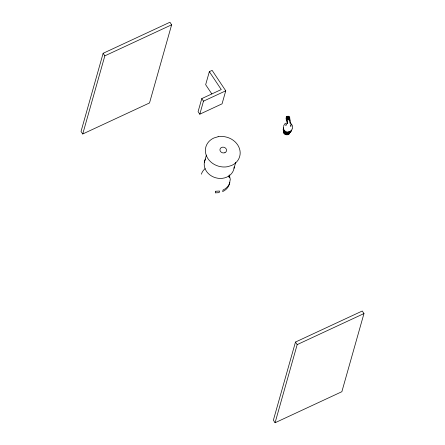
<?xml version="1.0" encoding="UTF-8"?>
<svg xmlns="http://www.w3.org/2000/svg" width="445" height="445" viewBox="0 0 445 445"><rect width="100%" height="100%" fill="white"/><g stroke="black" fill="none" stroke-linecap="round" stroke-linejoin="round"><path stroke-width="0.67" d="M229.837 182.578A14.824 12.721 15.8 0 1 223.09 189.965L222.628 191.595A14.824 12.721 15.8 0 0 229.375 184.208L230.293 179.279L229.253 174.857M103.14 53.294L81.029 131.436L82.731 133.989L149.52 102.945L171.631 24.803L169.929 22.25L103.14 53.294L104.842 55.853L82.731 133.989M209.345 71.667L221.26 89.556L201.78 98.612L198.092 111.634L199.794 114.187L222.055 103.841L225.743 90.819L212.126 70.371L209.345 71.667L205.657 84.689L211.809 93.923M199.794 114.187L203.482 101.165L225.743 90.819M204.372 162.241L206.397 155.077M229.754 175.925L229.292 177.549L228.541 175.953M234.042 168.288L235.7 162.425M286.202 124.255L285.857 125.468L286.18 124.633M292.198 128.978C293.077 127.175 292.532 124.923 290.913 123.743M295.48 342.055L273.369 420.197L275.071 422.75L341.86 391.706L363.971 313.564L362.269 311.011L295.48 342.055L297.182 344.608L275.071 422.75M283.682 125.846L284.594 124.033L286.513 122.881M104.842 55.853L171.631 24.803M297.182 344.608L363.971 313.564M287.17 123.109L286.797 123.293M201.78 98.612L203.482 101.165M291.047 123.782L290.846 126.441L290.752 125.529M201.396 174.19A14.824 12.721 15.8 0 1 205.128 168.655M289.667 133.278A3.304 2.837 15.8 0 1 285.373 134.485A3.304 2.837 15.8 0 1 283.649 130.602M286.524 117.246A1.274 0.612 -7.7 0 1 287.309 116.518M288.56 116.473A1.274 0.612 -7.7 0 1 289.033 116.996M290.045 132.026A3.299 2.826 15.8 0 1 286.352 134.184A3.299 2.826 15.8 0 1 283.582 130.758M284.589 132.693A2.804 2.409 15.8 0 1 284.238 132.115M289.561 131.931A2.804 2.409 15.8 0 1 289.367 132.527M289.723 133.088A3.304 2.837 15.8 0 1 285.423 134.295A3.304 2.837 15.8 0 1 283.704 130.413M290.635 131.069A3.638 3.121 15.8 0 1 286.814 132.677A3.638 3.121 15.8 0 1 283.749 129.718M291.33 130.379A4.094 3.51 15.8 0 1 286.23 132.933A4.094 3.51 15.8 0 1 283.599 127.938M292.031 129.083A4.411 3.783 15.8 0 1 286.53 131.831A4.411 3.783 15.8 0 1 283.693 126.452M286.758 121.051A1.635 0.79 -7.7 0 1 288.282 119.8A1.635 0.79 -7.7 0 1 289.756 120.751M286.803 120.022A1.635 0.79 -7.7 0 1 287.019 118.932A1.635 0.79 -7.7 0 1 289.211 118.715A1.635 0.79 -7.7 0 1 289.384 119.766M286.93 120.261A1.908 0.918 -7.7 0 1 286.608 118.993A1.908 0.918 -7.7 0 1 289.272 118.559A1.908 0.918 -7.7 0 1 289.595 119.827M286.747 121.307A1.908 0.918 -7.7 0 1 288.037 119.699A1.908 0.918 -7.7 0 1 290.007 120.779M286.33 118.487A1.635 0.79 -7.7 0 1 288.171 117.419A1.635 0.79 -7.7 0 1 289.439 118.381M286.424 118.937A1.908 0.918 -7.7 0 1 286.675 117.669A1.908 0.918 -7.7 0 1 289.239 117.419A1.908 0.918 -7.7 0 1 289.434 118.643M286.274 117.497A1.635 0.79 -7.7 0 1 287.798 116.245A1.635 0.79 -7.7 0 1 289.278 117.196M291.258 130.646A4.094 3.51 15.8 0 1 286.152 133.2A4.094 3.51 15.8 0 1 283.521 128.204M286.675 133.038A3.299 2.826 15.8 0 1 285.857 132.782M289.155 131.62A2.998 2.575 15.8 0 1 288.477 131.904M234.192 166.931A15.152 13.005 15.8 0 1 215.786 177.811A15.152 13.005 15.8 0 1 205.462 159.026M290.207 123.043L290.173 123.326L289.94 121.068L290.207 123.043M215.769 191.239L215.313 192.869L219.107 192.663L219.563 191.033L215.769 191.239M287.548 123.132L287.181 123.504L287.553 123.132L287.286 121.157L287.548 123.132M218.122 136.721L213.939 137.978A17.578 15.086 15.8 0 0 206.753 156.551A17.578 15.086 15.8 0 0 227.428 166.736L231.611 165.479A17.578 15.086 15.8 0 0 238.798 146.906A17.578 15.086 15.8 0 0 218.122 136.721M224.931 152.668L224.135 152.908A3.349 2.87 15.8 0 1 219.98 149.342A3.349 2.87 15.8 0 1 225.126 147.79A3.349 2.87 15.8 0 1 224.931 152.668"/></g></svg>
